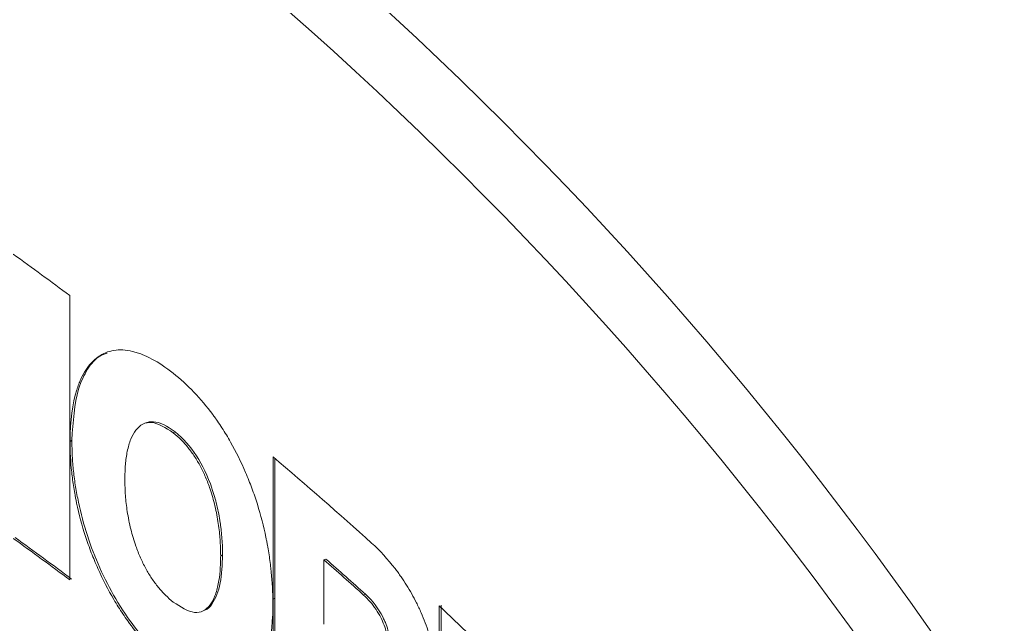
# Model space of a CAD drawing. Header units: millimetres. Extents: x 2 to 278, y 1 to 215.
# Drawn here: x 15.37 to 20.79, y 175.17 to 178.46 of the extents above; entities that cross this region are included whole.
import ezdxf

# ---------------------------------------------------------------- set-up
doc = ezdxf.new("R2010")
doc.units = ezdxf.units.MM

msp = doc.modelspace()

# ---------------------------------------------------------------- linework, layer by layer
at = {"color": 7, "linetype": 'Continuous', "lineweight": 0}
for p, q in [((15.6456, 176.1677), (15.6456, 176.9596)), ((16.22, 176.2155), (16.2097, 176.2111)), ((15.6557, 176.1692), (15.6456, 176.1647)), ((15.6456, 175.4087), (15.6456, 176.1647)), ((15.657, 176.1712), (15.6469, 176.1667)), ((15.6569, 176.1682), (15.6469, 176.1637)), ((16.7541, 176.0795), (16.7541, 175.3055)), ((16.7646, 176.0706), (16.7646, 175.3096)), ((16.479, 175.5449), (16.4687, 175.5406)), ((17.0423, 175.5216), (17.0317, 175.5176)), ((17.0317, 175.5176), (17.0317, 175.1669)), ((16.7533, 175.3061), (16.7541, 175.3055)), ((16.7639, 175.3072), (16.7534, 175.3031)), ((16.7534, 175.3031), (16.7541, 175.3025)), ((16.7646, 175.3096), (16.7541, 175.3055)), ((16.7646, 175.3066), (16.7541, 175.3025)), ((16.7541, 175.3025), (16.7541, 174.5285)), ((16.7639, 175.3072), (16.7646, 175.3066)), ((16.7646, 175.3066), (16.7646, 174.5326)), ((17.2587, 175.3297), (17.248, 175.3258)), ((17.661, 175.2673), (17.6604, 173.785)), ((17.6718, 175.2711), (17.6713, 173.7888))]:
    msp.add_line(p, q, dxfattribs=at)
at = {"color": 7, "linetype": 'Continuous', "lineweight": 0, "flags": 128}
for points in [[(15.6456, 176.1677), (15.6458, 176.1675), (15.6459, 176.1674), (15.6461, 176.1673), (15.6463, 176.1672), (15.6464, 176.1671), (15.6466, 176.1669), (15.6467, 176.1668), (15.6469, 176.1667)], [(15.6456, 176.1647), (15.6458, 176.1646), (15.6459, 176.1644), (15.6461, 176.1643), (15.6463, 176.1642), (15.6464, 176.1641), (15.6466, 176.164), (15.6467, 176.1638), (15.6469, 176.1637)], [(15.6557, 176.1692), (15.6558, 176.169), (15.656, 176.1689), (15.6561, 176.1688), (15.6563, 176.1687), (15.6565, 176.1686), (15.6566, 176.1684), (15.6568, 176.1683), (15.6569, 176.1682)]]:
    msp.add_lwpolyline(points, dxfattribs=at)
at = {"color": 7, "linetype": 'Continuous', "lineweight": 0}
for centre, radius, start, end in [((3.3342, 163.2168), 20.7645, 32.8155, 61.75447), ((3.1388, 162.9493), 20.7336, 32.91093, 61.65904), ((0.8175, 157.0923), 24.7908, 53.26399, 54.14696), ((2.8313, 159.6123), 21.5641, 47.88959, 49.78592), ((0.8175, 155.5413), 24.7908, 53.26399, 54.14696), ((0.8216, 155.5378), 24.8008, 53.26399, 54.14696), ((2.9925, 159.4704), 21.3217, 48.04145, 48.8183), ((2.9975, 159.468), 21.3302, 48.04145, 48.8183), ((3.983, 160.8617), 19.8648, 45.15448, 46.48406)]:
    msp.add_arc(centre, radius, start, end, dxfattribs=at)
for points, knots in [([(15.6469, 176.1667), (15.6474, 176.2761), (15.6597, 176.369), (15.6853, 176.4502), (15.6871, 176.4558), (15.6906, 176.4659), (15.6924, 176.4708), (15.6979, 176.4854), (15.7018, 176.4947), (15.714, 176.5216), (15.7229, 176.538), (15.7519, 176.5829), (15.7744, 176.6069), (15.8127, 176.6341), (15.8268, 176.642), (15.8557, 176.6538), (15.8707, 176.658), (15.9177, 176.6655), (15.9516, 176.6637), (15.9924, 176.6539), (15.9963, 176.6529), (16.0049, 176.6506), (16.0091, 176.6493), (16.0221, 176.6452), (16.0308, 176.642), (16.0573, 176.6316), (16.0753, 176.6232), (16.1307, 176.5935), (16.1692, 176.5678), (16.2093, 176.5362)], [0, 0, 0, 0, 0.25, 0.25, 0.265625, 0.265625, 0.28125, 0.28125, 0.3125, 0.3125, 0.375, 0.375, 0.5, 0.5, 0.5625, 0.5625, 0.625, 0.625, 0.75, 0.75, 0.765625, 0.765625, 0.78125, 0.78125, 0.8125, 0.8125, 0.875, 0.875, 1, 1, 1, 1]), ([(15.8491, 176.6455), (15.8357, 176.641), (15.7931, 176.6265), (15.7505, 176.5739), (15.7148, 176.5089), (15.6713, 176.3957), (15.6633, 176.2706), (15.657, 176.1712)], [0, 0, 0, 0, 0.1012137, 0.3220959, 0.4351202, 0.551372, 1, 1, 1, 1]), ([(16.2093, 176.5362), (16.2886, 176.4733), (16.3604, 176.398), (16.4292, 176.3051), (16.4339, 176.2987), (16.4424, 176.2867), (16.4467, 176.2807), (16.4593, 176.2625), (16.4676, 176.2502), (16.4919, 176.2127), (16.5074, 176.187), (16.5523, 176.1079), (16.5796, 176.0524), (16.617, 175.9652), (16.6281, 175.9373), (16.6494, 175.8794), (16.6593, 175.8502), (16.687, 175.7617), (16.7026, 175.7015), (16.7169, 175.6325), (16.7182, 175.6261), (16.721, 175.6121), (16.7223, 175.605), (16.7262, 175.584), (16.7286, 175.57), (16.7353, 175.528), (16.7392, 175.5001), (16.7487, 175.4166), (16.7523, 175.3612), (16.7533, 175.3061)], [0, 0, 0, 0, 0.25, 0.25, 0.265625, 0.265625, 0.28125, 0.28125, 0.3125, 0.3125, 0.375, 0.375, 0.5, 0.5, 0.5625, 0.5625, 0.625, 0.625, 0.75, 0.75, 0.765625, 0.765625, 0.78125, 0.78125, 0.8125, 0.8125, 0.875, 0.875, 1, 1, 1, 1]), ([(15.9457, 175.9559), (15.9463, 175.9839), (15.9476, 176.0381), (15.9583, 176.1126), (15.9763, 176.177), (16.013, 176.2449), (16.0883, 176.2886), (16.1687, 176.2373), (16.2097, 176.2111)], [0, 0, 0, 0, 0.130135, 0.251191, 0.381665, 0.502234, 0.746616, 1, 1, 1, 1]), ([(16.22, 176.2155), (16.1755, 176.2505), (16.1363, 176.2691), (16.0852, 176.2727), (16.0695, 176.2698), (16.0551, 176.2628), (16.0551, 176.2628), (16.0551, 176.2628)], [0, 0, 0, 0, 0.25, 0.25, 0.375, 0.375, 0.3750072, 0.3750072, 0.3750072, 0.3750072]), ([(16.2097, 176.2111), (16.2239, 176.199), (16.2515, 176.1756), (16.2909, 176.1315), (16.3267, 176.0824), (16.3589, 176.0277), (16.3873, 175.9677), (16.4147, 175.8953), (16.4391, 175.8096), (16.4565, 175.717), (16.4668, 175.6258), (16.468, 175.5696), (16.4687, 175.5406)], [0, 0, 0, 0, 0.0896609, 0.1737087, 0.2542956, 0.3338554, 0.4149141, 0.4998643, 0.6199531, 0.7498298, 0.871104, 1, 1, 1, 1]), ([(16.479, 175.5449), (16.479, 175.5743), (16.4779, 175.6036), (16.4746, 175.6472), (16.4732, 175.6618), (16.4708, 175.6835), (16.4699, 175.6907), (16.4685, 175.7016), (16.468, 175.7052), (16.467, 175.7124), (16.4666, 175.7155), (16.461, 175.7528), (16.4548, 175.7851), (16.4436, 175.8323), (16.4395, 175.8478), (16.4329, 175.8707), (16.4306, 175.8783), (16.4259, 175.8933), (16.4238, 175.8998), (16.3755, 176.0419), (16.3088, 176.1445), (16.22, 176.2155)], [0, 0, 0, 0, 0.125, 0.125, 0.1875, 0.1875, 0.21875, 0.21875, 0.234375, 0.234375, 0.25, 0.25, 0.375, 0.375, 0.4375, 0.4375, 0.46875, 0.46875, 0.5, 0.5, 1, 1, 1, 1]), ([(16.2115, 174.9182), (16.1306, 174.9828), (16.0561, 175.0595), (15.9841, 175.1542), (15.9792, 175.1607), (15.9702, 175.1729), (15.9657, 175.179), (15.9525, 175.1975), (15.9438, 175.2101), (15.9182, 175.2482), (15.9018, 175.2742), (15.8545, 175.3546), (15.8255, 175.4109), (15.7859, 175.4995), (15.7743, 175.5276), (15.7518, 175.586), (15.7413, 175.6156), (15.7122, 175.705), (15.696, 175.7657), (15.6813, 175.8354), (15.68, 175.8418), (15.6772, 175.856), (15.6758, 175.8631), (15.6719, 175.8843), (15.6694, 175.8984), (15.6627, 175.9406), (15.659, 175.9687), (15.6499, 176.0527), (15.6469, 176.1084), (15.6469, 176.1637)], [0, 0, 0, 0, 0.25, 0.25, 0.265625, 0.265625, 0.28125, 0.28125, 0.3125, 0.3125, 0.375, 0.375, 0.5, 0.5, 0.5625, 0.5625, 0.625, 0.625, 0.75, 0.75, 0.765625, 0.765625, 0.78125, 0.78125, 0.8125, 0.8125, 0.875, 0.875, 1, 1, 1, 1]), ([(15.6569, 176.1682), (15.6574, 176.1407), (15.6582, 176.0864), (15.6652, 176.0023), (15.6764, 175.9178), (15.698, 175.8012), (15.7374, 175.6519), (15.8065, 175.4722), (15.894, 175.3018), (15.9959, 175.1509), (16.1071, 175.0208), (16.1828, 174.9559), (16.2218, 174.9225)], [0, 0, 0, 0, 0.064997, 0.128099, 0.189703, 0.250234, 0.377428, 0.500129, 0.624493, 0.749972, 0.871159, 1, 1, 1, 1]), ([(16.2097, 175.2874), (16.1954, 175.2995), (16.1678, 175.323), (16.128, 175.3669), (16.0917, 175.4158), (16.0589, 175.4702), (16.0298, 175.5299), (16.0015, 175.602), (15.9763, 175.6874), (15.9583, 175.7797), (15.9476, 175.8708), (15.9463, 175.9269), (15.9457, 175.9559)], [0, 0, 0, 0, 0.0896525, 0.1736951, 0.2542805, 0.3338421, 0.4149061, 0.4998644, 0.6199564, 0.7498299, 0.8711096, 1, 1, 1, 1]), ([(17.2914, 175.6097), (17.3373, 175.568), (17.38, 175.5215), (17.422, 175.467), (17.4251, 175.4628), (17.4306, 175.4554), (17.4334, 175.4517), (17.4416, 175.4406), (17.4469, 175.4331), (17.4627, 175.4104), (17.4728, 175.3951), (17.5019, 175.3486), (17.5198, 175.3168), (17.5403, 175.276), (17.5452, 175.2659), (17.5537, 175.2477), (17.5579, 175.2386), (17.5698, 175.2112), (17.5772, 175.193), (17.5977, 175.1381), (17.6091, 175.1015), (17.6364, 174.9914), (17.6456, 174.9177), (17.6458, 174.8438)], [0, 0, 0, 0, 0.25, 0.25, 0.265625, 0.265625, 0.28125, 0.28125, 0.3125, 0.3125, 0.375, 0.375, 0.5, 0.5, 0.53125, 0.53125, 0.5625, 0.5625, 0.625, 0.625, 0.75, 0.75, 1, 1, 1, 1]), ([(16.4687, 175.5406), (16.468, 175.5126), (16.4667, 175.4585), (16.4565, 175.3841), (16.4391, 175.32), (16.4035, 175.2525), (16.3304, 175.2097), (16.2504, 175.2612), (16.2097, 175.2874)], [0, 0, 0, 0, 0.130136, 0.251191, 0.381667, 0.502235, 0.746616, 1, 1, 1, 1]), ([(16.3776, 175.2426), (16.3793, 175.2429), (16.3974, 175.2457), (16.4338, 175.2876), (16.4727, 175.3841), (16.4769, 175.4912), (16.479, 175.5449)], [0, 0, 0, 0, 0.021378, 0.218448, 0.608693, 1, 1, 1, 1]), ([(16.7534, 175.3031), (16.7546, 175.1898), (16.7446, 175.0936), (16.7218, 175.0094), (16.7201, 175.0036), (16.717, 174.9931), (16.7154, 174.988), (16.7104, 174.9729), (16.7069, 174.9632), (16.6958, 174.9353), (16.6877, 174.9182), (16.6609, 174.8716), (16.6399, 174.8467), (16.6038, 174.8185), (16.5903, 174.8103), (16.5627, 174.7979), (16.5483, 174.7935), (16.5028, 174.7856), (16.4698, 174.7874), (16.4295, 174.7974), (16.4257, 174.7985), (16.4173, 174.8009), (16.413, 174.8022), (16.4002, 174.8064), (16.3916, 174.8096), (16.3652, 174.8203), (16.3472, 174.829), (16.2916, 174.8595), (16.2525, 174.8858), (16.2115, 174.9182)], [0, 0, 0, 0, 0.25, 0.25, 0.265625, 0.265625, 0.28125, 0.28125, 0.3125, 0.3125, 0.375, 0.375, 0.5, 0.5, 0.5625, 0.5625, 0.625, 0.625, 0.75, 0.75, 0.765625, 0.765625, 0.78125, 0.78125, 0.8125, 0.8125, 0.875, 0.875, 1, 1, 1, 1]), ([(17.248, 175.3258), (17.2602, 175.314), (17.2833, 175.2918), (17.3154, 175.2498), (17.3478, 175.1949), (17.3779, 175.1166), (17.3814, 175.0631), (17.3832, 175.0354)], [0, 0, 0, 0, 0.185789, 0.350846, 0.502113, 0.742099, 1, 1, 1, 1]), ([(17.394, 175.0393), (17.3938, 175.0679), (17.3903, 175.0961), (17.3799, 175.1379), (17.3757, 175.1517), (17.368, 175.1723), (17.3652, 175.1791), (17.3592, 175.1927), (17.3556, 175.2004), (17.3291, 175.2531), (17.2978, 175.2943), (17.2587, 175.3297)], [0, 0, 0, 0, 0.25, 0.25, 0.375, 0.375, 0.4375, 0.4375, 0.5, 0.5, 1, 1, 1, 1])]:
    msp.add_open_spline(points, degree=3, knots=knots, dxfattribs=at)

doc.saveas('drawing.dxf')
